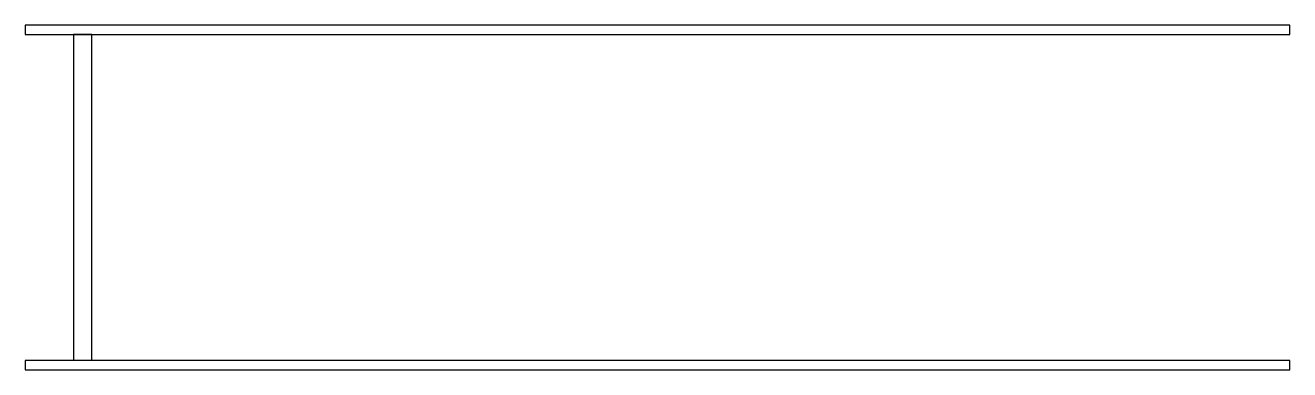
# Model space of a CAD drawing. Header units: millimetres. Extents: x 0 to 2750, y -640 to 110.
import ezdxf

# ---------------------------------------------------------------- set-up
doc = ezdxf.new("R2010")
doc.units = ezdxf.units.MM

msp = doc.modelspace()

# ---------------------------------------------------------------- linework, layer by layer
at = {"color": 118, "true_color": 0x0c642f}
for points in [[(0, 90), (2750, 90), (2750, 110), (0, 110)], [(0, -640), (2750, -640), (2750, -620), (0, -620)]]:
    msp.add_lwpolyline(points, close=True, dxfattribs=at)
msp.add_lwpolyline([(145, -620), (145, 90), (105, 90), (105, -620)], dxfattribs=at)

doc.saveas('drawing.dxf')
